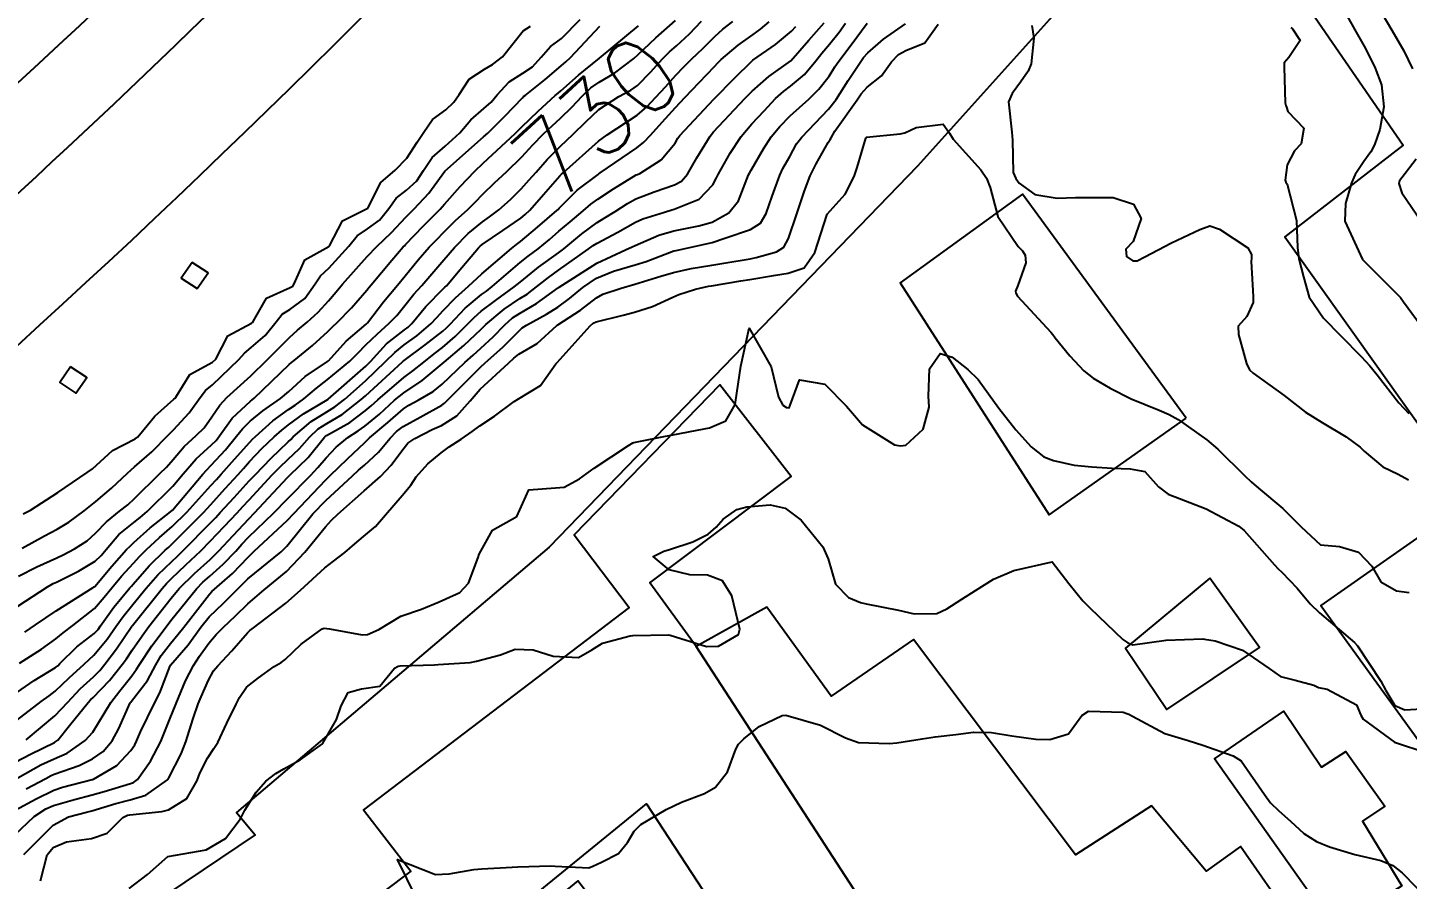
# Model space of a CAD drawing. Header units: metres. Extents: x 318500 to 325275, y 7408834 to 7428799.
# Drawn here: x 321341.3 to 321413.4, y 7415350.6 to 7415395.1 of the extents above; entities that cross this region are included whole.
import ezdxf
from ezdxf.enums import TextEntityAlignment as Align

# ---------------------------------------------------------------- set-up
doc = ezdxf.new("R2010")
doc.units = ezdxf.units.M
doc.header["$MEASUREMENT"] = 0
for name, color, linetype in [('Armário', 45, 'Continuous'), ('Cotas', 45, 'Continuous'), ('Curvas de Nivel 1m', 11, 'Continuous'), ('Curvas de Nivel 5m', 15, 'Continuous'), ('Divisas', 45, 'Continuous'), ('Edificações', 30, 'Continuous'), ('Linha Férrea', 20, 'Continuous'), ('Vias Primárias', 230, 'Continuous')]:
    doc.layers.add(name, color=color, linetype=linetype)
doc.styles.add('Style-STANDARD', font='STANDARD.shx')

msp = doc.modelspace()

# ---------------------------------------------------------------- linework, layer by layer
at = {"layer": 'Armário'}
for points in [[(321349.94, 7415382.795), (321349.37, 7415381.978), (321350.208, 7415381.434), (321350.778, 7415382.251)], [(321343.591, 7415377.343), (321343.021, 7415376.525), (321343.859, 7415375.981), (321344.429, 7415376.799)]]:
    msp.add_lwpolyline(points, close=True, dxfattribs=at)
at = {"layer": 'Curvas de Nivel 1m', "flags": 128}
for points, elevation in [([(321409.942, 7415396.295), (321410.689, 7415394.956), (321411.245, 7415393.971), (321411.762, 7415392.942), (321412.078, 7415392.076), (321412.215, 7415390.935), (321411.99, 7415389.74), (321411.721, 7415388.942), (321411.536, 7415388.583), (321411.167, 7415388.066), (321410.708, 7415387.403), (321410.516, 7415386.956), (321410.211, 7415385.882), (321410.161, 7415384.96), (321411.1, 7415382.95), (321413.071, 7415380.965), (321413.109, 7415380.919), (321413.232, 7415380.753), (321414.587, 7415378.897)], 736), ([(321340.68, 7415352.907), (321341.681, 7415353.865), (321342.291, 7415354.261), (321342.699, 7415354.433), (321343.792, 7415354.746), (321344.708, 7415354.988), (321345.348, 7415355.176), (321346.717, 7415355.581), (321346.877, 7415355.638), (321347.076, 7415355.795), (321347.769, 7415356.75), (321348.301, 7415357.777), (321348.761, 7415358.911), (321349.104, 7415359.765), (321349.597, 7415360.949), (321350.007, 7415361.752), (321350.323, 7415362.232), (321350.818, 7415362.909), (321351.195, 7415363.366), (321351.564, 7415363.733), (321352.211, 7415364.351), (321352.842, 7415364.964), (321353.696, 7415365.707), (321354.865, 7415366.668), (321355.828, 7415367.676), (321356.9, 7415368.988), (321357.221, 7415369.341), (321357.56, 7415369.653), (321358.922, 7415370.877), (321359.779, 7415371.627), (321360.343, 7415372.215), (321360.951, 7415373.034), (321361.207, 7415373.356), (321361.573, 7415373.604), (321362.489, 7415374.073), (321362.97, 7415374.29), (321363.773, 7415374.783), (321364.463, 7415375.568), (321364.996, 7415376.179), (321366.463, 7415377.538), (321366.745, 7415377.804), (321367.017, 7415378.008), (321367.971, 7415378.576), (321368.989, 7415379.511), (321369.017, 7415379.533), (321369.041, 7415379.545), (321370.232, 7415380.313), (321371.062, 7415380.956), (321371.395, 7415381.145), (321372.36, 7415381.461), (321373.072, 7415381.672), (321374.425, 7415382.088), (321375.083, 7415382.282), (321376.018, 7415382.484), (321377.089, 7415382.664), (321377.713, 7415382.768), (321379.094, 7415382.996), (321379.403, 7415383.06), (321380.467, 7415383.356), (321380.859, 7415383.596), (321381.107, 7415384.054), (321381.534, 7415385.344), (321381.934, 7415386.542), (321382.235, 7415387.334), (321382.541, 7415387.948), (321383.176, 7415389.064), (321383.272, 7415389.225), (321383.321, 7415389.318), (321383.525, 7415389.657), (321384.689, 7415391.298), (321384.895, 7415391.604), (321385.21, 7415391.95), (321385.958, 7415392.543), (321386.483, 7415393.277), (321386.839, 7415393.671), (321387.239, 7415393.865), (321388.221, 7415394.28), (321388.914, 7415395.245)], 738), ([(321340.695, 7415354.195), (321341.782, 7415354.785), (321342.711, 7415355.236), (321343.164, 7415355.393), (321344.72, 7415355.795), (321344.737, 7415355.803), (321344.79, 7415355.819), (321346.005, 7415356.533), (321346.743, 7415357.312), (321346.937, 7415357.608), (321347.039, 7415357.796), (321347.241, 7415358.279), (321347.974, 7415359.782), (321348.243, 7415360.314), (321348.799, 7415361.735), (321348.808, 7415361.762), (321349.739, 7415362.833), (321350.389, 7415363.747), (321350.836, 7415364.292), (321351.573, 7415365.002), (321352.288, 7415365.726), (321352.571, 7415366.006), (321352.858, 7415366.269), (321354.593, 7415367.694), (321354.884, 7415367.988), (321356.254, 7415369.67), (321356.917, 7415370.375), (321358.315, 7415371.649), (321358.633, 7415371.946), (321358.939, 7415372.212), (321359.681, 7415372.897), (321360.28, 7415373.62), (321360.613, 7415373.967), (321360.969, 7415374.225), (321361.857, 7415374.721), (321362.986, 7415375.353), (321363.126, 7415375.449), (321363.265, 7415375.586), (321365.008, 7415377.337), (321365.256, 7415377.556), (321366.182, 7415378.384), (321367.036, 7415379.253), (321367.183, 7415379.384), (321367.414, 7415379.526), (321368.461, 7415380.104), (321369.054, 7415380.472), (321369.653, 7415380.91), (321370.349, 7415381.491), (321371.075, 7415381.984), (321371.964, 7415382.352), (321373.082, 7415382.669), (321373.671, 7415382.857), (321375.1, 7415383.405), (321375.117, 7415383.412), (321375.222, 7415383.428), (321377.104, 7415383.847), (321377.78, 7415384.063), (321379.112, 7415384.526), (321379.635, 7415384.845), (321379.936, 7415385.362), (321380.238, 7415386.255), (321380.64, 7415387.355), (321380.806, 7415387.703), (321381.165, 7415388.343), (321381.526, 7415388.993), (321381.79, 7415389.341), (321383.195, 7415390.799), (321383.593, 7415391.314), (321384.217, 7415392.302), (321384.874, 7415393.295), (321385.023, 7415393.503), (321385.237, 7415393.748), (321386.062, 7415394.468), (321387.215, 7415395.27)], 737), ([(321340.733, 7415356.718), (321341.497, 7415357.11), (321342.748, 7415357.732), (321342.825, 7415357.772), (321342.922, 7415357.847), (321343.531, 7415358.612), (321344.514, 7415359.824), (321344.637, 7415359.957), (321344.774, 7415360.086), (321345.627, 7415360.972), (321346.289, 7415361.805), (321346.504, 7415362.103), (321346.811, 7415362.551), (321347.32, 7415363.295), (321347.685, 7415363.787), (321348.845, 7415365.272), (321349.266, 7415365.764), (321350.06, 7415366.554), (321350.873, 7415367.294), (321351.105, 7415367.509), (321351.329, 7415367.736), (321352.075, 7415368.545), (321352.905, 7415369.416), (321353.195, 7415369.716), (321354.929, 7415371.574), (321355.045, 7415371.689), (321356.003, 7415372.621), (321356.847, 7415373.671), (321356.905, 7415373.727), (321356.961, 7415373.762), (321358.176, 7415374.448), (321358.981, 7415375.043), (321359.302, 7415375.319), (321359.645, 7415375.63), (321361.002, 7415376.794), (321361.463, 7415377.148), (321362.045, 7415377.6), (321362.584, 7415378.027), (321363.022, 7415378.364), (321363.684, 7415378.927), (321364.324, 7415379.571), (321364.677, 7415379.934), (321365.05, 7415380.257), (321365.786, 7415380.822), (321366.766, 7415381.535), (321367.072, 7415381.772), (321368.042, 7415382.559), (321369.088, 7415383.307), (321369.359, 7415383.506), (321370.3, 7415384.294), (321371.111, 7415384.889), (321371.475, 7415385.114), (321372.048, 7415385.466), (321372.694, 7415385.889), (321373.13, 7415386.117), (321374.089, 7415386.488), (321375.141, 7415386.857), (321375.516, 7415387.053), (321375.827, 7415387.42), (321376.314, 7415388.262), (321377.008, 7415389.403), (321377.182, 7415389.619), (321378.837, 7415391.375), (321379.017, 7415391.558), (321379.206, 7415391.749), (321380.07, 7415392.509), (321381.23, 7415393.335), (321382.163, 7415394.42), (321382.958, 7415395.325)], 734), ([(321340.76, 7415358.88), (321342.056, 7415359.861), (321342.469, 7415360.16), (321342.778, 7415360.41), (321343.516, 7415361.112), (321344.293, 7415361.828), (321344.564, 7415362.063), (321344.807, 7415362.296), (321345.505, 7415363.128), (321345.978, 7415363.809), (321346.334, 7415364.306), (321346.841, 7415364.933), (321347.539, 7415365.79), (321348.15, 7415366.491), (321348.871, 7415367.19), (321349.173, 7415367.468), (321349.476, 7415367.761), (321350.902, 7415369.194), (321351.169, 7415369.475), (321351.412, 7415369.735), (321352.128, 7415370.517), (321352.927, 7415371.388), (321353.23, 7415371.716), (321354.06, 7415372.587), (321354.956, 7415373.424), (321355.091, 7415373.555), (321355.217, 7415373.687), (321356.154, 7415374.497), (321356.98, 7415375.001), (321357.395, 7415375.252), (321357.912, 7415375.656), (321359, 7415376.62), (321360.051, 7415377.624), (321360.533, 7415378.101), (321361.023, 7415378.491), (321361.672, 7415378.962), (321362.41, 7415379.596), (321362.72, 7415379.918), (321363.051, 7415380.292), (321363.695, 7415380.946), (321364.38, 7415381.57), (321365.076, 7415382.204), (321366.622, 7415383.537), (321366.892, 7415383.734), (321367.095, 7415383.89), (321367.982, 7415384.646), (321368.999, 7415385.511), (321369.06, 7415385.571), (321369.122, 7415385.643), (321370.056, 7415386.576), (321371.149, 7415387.403), (321371.196, 7415387.433), (321371.264, 7415387.478), (321373.17, 7415388.791), (321373.545, 7415389.076), (321373.885, 7415389.443), (321374.492, 7415390.132), (321375.195, 7415390.889), (321375.69, 7415391.423), (321376.428, 7415392.195), (321377.225, 7415393.041), (321377.402, 7415393.223), (321377.578, 7415393.395), (321378.472, 7415394.151), (321379.25, 7415394.702), (321379.643, 7415394.978), (321380.085, 7415395.362)], 732), ([(321340.777, 7415360.344), (321341.684, 7415360.969), (321342.797, 7415361.642), (321342.914, 7415361.733), (321343.025, 7415361.847), (321343.923, 7415362.724), (321344.824, 7415363.421), (321345.022, 7415363.623), (321345.158, 7415363.817), (321345.854, 7415364.796), (321346.686, 7415365.802), (321346.763, 7415365.889), (321346.853, 7415365.994), (321347.695, 7415366.96), (321348.535, 7415367.775), (321348.716, 7415367.939), (321348.885, 7415368.091), (321350.527, 7415369.746), (321350.914, 7415370.158), (321351.668, 7415370.988), (321352.341, 7415371.726), (321352.619, 7415372.04), (321352.94, 7415372.397), (321353.585, 7415373.076), (321354.233, 7415373.701), (321354.624, 7415374.036), (321354.969, 7415374.316), (321355.759, 7415374.902), (321356.989, 7415375.625), (321357.016, 7415375.643), (321357.052, 7415375.669), (321359.007, 7415377.385), (321359.254, 7415377.636), (321360.096, 7415378.552), (321361.035, 7415379.28), (321361.225, 7415379.42), (321361.422, 7415379.606), (321362.151, 7415380.501), (321363.068, 7415381.439), (321363.146, 7415381.512), (321363.222, 7415381.588), (321364.035, 7415382.531), (321364.904, 7415383.563), (321364.995, 7415383.658), (321365.093, 7415383.735), (321366.181, 7415384.466), (321367.114, 7415385.118), (321367.342, 7415385.302), (321367.58, 7415385.525), (321368.307, 7415386.343), (321369.147, 7415387.324), (321369.239, 7415387.418), (321369.343, 7415387.507), (321371.167, 7415389.14), (321371.623, 7415389.473), (321373.19, 7415390.486), (321373.702, 7415390.938), (321374.172, 7415391.44), (321374.666, 7415391.978), (321375.217, 7415392.579), (321375.629, 7415393.018), (321376.031, 7415393.418), (321376.645, 7415394.002), (321377.248, 7415394.61), (321377.667, 7415394.981), (321378.191, 7415395.386)], 731), ([(321340.84, 7415364.844), (321342.376, 7415365.857), (321342.68, 7415366.025), (321342.854, 7415366.109), (321344.01, 7415366.685), (321344.871, 7415367.203), (321345.191, 7415367.501), (321345.441, 7415367.814), (321346.112, 7415368.588), (321346.901, 7415369.224), (321347.228, 7415369.472), (321347.586, 7415369.79), (321348.923, 7415371.109), (321349.473, 7415371.762), (321350.146, 7415372.548), (321350.953, 7415373.268), (321351.198, 7415373.504), (321351.374, 7415373.744), (321352.034, 7415374.674), (321352.988, 7415375.563), (321353.079, 7415375.629), (321353.186, 7415375.717), (321355.008, 7415377.475), (321355.125, 7415377.573), (321355.269, 7415377.687), (321356.237, 7415378.463), (321357.033, 7415379.2), (321357.27, 7415379.433), (321357.51, 7415379.663), (321358.268, 7415380.435), (321359.066, 7415381.349), (321359.196, 7415381.51), (321359.3, 7415381.637), (321360.376, 7415382.913), (321360.97, 7415383.612), (321361.029, 7415383.673), (321361.092, 7415383.737), (321362.015, 7415384.692), (321362.906, 7415385.592), (321363.008, 7415385.705), (321363.124, 7415385.841), (321363.948, 7415386.767), (321364.719, 7415387.566), (321365.154, 7415387.987), (321366.819, 7415389.535), (321366.997, 7415389.708), (321367.175, 7415389.889), (321368.012, 7415390.697), (321368.912, 7415391.513), (321369.069, 7415391.644), (321369.204, 7415391.762), (321370.129, 7415392.584), (321371.23, 7415393.465), (321373.256, 7415395.159)], 728), ([(321340.858, 7415366.419), (321341.827, 7415366.904), (321342.873, 7415367.369), (321343.197, 7415367.524), (321343.795, 7415367.836), (321344.458, 7415368.255), (321344.893, 7415368.66), (321345.457, 7415369.26), (321346.145, 7415369.808), (321346.578, 7415370.139), (321346.917, 7415370.459), (321348.255, 7415371.78), (321348.598, 7415372.112), (321348.941, 7415372.505), (321349.528, 7415373.185), (321350.156, 7415373.758), (321350.564, 7415374.156), (321350.975, 7415374.745), (321351.387, 7415375.34), (321351.756, 7415375.739), (321353.002, 7415376.887), (321353.854, 7415377.707), (321354.431, 7415378.286), (321355.028, 7415378.885), (321355.447, 7415379.272), (321355.943, 7415379.681), (321356.525, 7415380.198), (321357.057, 7415380.802), (321357.457, 7415381.271), (321357.804, 7415381.659), (321359.085, 7415383.11), (321359.592, 7415383.632), (321360.357, 7415384.365), (321361.113, 7415385.164), (321361.325, 7415385.399), (321361.542, 7415385.606), (321362.308, 7415386.422), (321363.15, 7415387.568), (321365.168, 7415389.358), (321365.383, 7415389.557), (321366.277, 7415390.45), (321367.198, 7415391.407), (321367.26, 7415391.468), (321367.332, 7415391.529), (321368.382, 7415392.349), (321369.223, 7415393.07), (321369.457, 7415393.276), (321369.701, 7415393.503), (321371.247, 7415395.141)], 727), ([(321341.064, 7415367.877), (321342.232, 7415368.518), (321342.895, 7415368.869), (321343.499, 7415369.243), (321344.302, 7415369.829), (321344.915, 7415370.314), (321345.724, 7415371.01), (321346.564, 7415371.804), (321346.757, 7415371.977), (321346.935, 7415372.121), (321347.828, 7415372.905), (321348.685, 7415373.774), (321348.819, 7415373.916), (321348.964, 7415374.063), (321349.787, 7415374.953), (321350.357, 7415375.756), (321350.635, 7415376.113), (321350.997, 7415376.413), (321352.374, 7415377.73), (321352.672, 7415378.068), (321353.019, 7415378.353), (321353.755, 7415378.983), (321354.329, 7415379.701), (321354.648, 7415380.094), (321355.05, 7415380.352), (321355.828, 7415380.912), (321356.376, 7415381.677), (321356.646, 7415382.102), (321357.078, 7415382.495), (321358.135, 7415383.654), (321358.559, 7415384.187), (321359.104, 7415384.556), (321359.729, 7415385.012), (321360.21, 7415385.624), (321360.592, 7415386.154), (321361.135, 7415386.584), (321361.683, 7415387.063), (321362.036, 7415387.601), (321362.474, 7415388.279), (321363.163, 7415388.877), (321363.925, 7415389.579), (321364.505, 7415390.245), (321365.189, 7415390.85), (321365.568, 7415391.181), (321365.879, 7415391.55), (321366.512, 7415392.239), (321367.217, 7415392.693), (321367.721, 7415393.026), (321368.174, 7415393.521), (321368.665, 7415394.087), (321369.24, 7415394.496), (321370.215, 7415395.496)], 726), ([(321341.201, 7415363.498), (321341.754, 7415363.866), (321342.837, 7415364.598), (321344.764, 7415365.821), (321344.817, 7415365.854), (321344.851, 7415365.879), (321345.735, 7415366.943), (321346.511, 7415367.804), (321346.694, 7415367.991), (321346.886, 7415368.171), (321347.751, 7415368.933), (321348.809, 7415369.772), (321348.911, 7415369.86), (321350.505, 7415371.746), (321350.706, 7415371.971), (321350.937, 7415372.207), (321351.677, 7415373.012), (321352.262, 7415373.73), (321352.575, 7415374.116), (321352.972, 7415374.52), (321353.634, 7415375.056), (321354.564, 7415375.696), (321354.994, 7415376.059), (321355.837, 7415376.847), (321357.01, 7415377.628), (321357.059, 7415377.669), (321357.985, 7415378.696), (321359.039, 7415379.579), (321359.071, 7415379.608), (321359.102, 7415379.639), (321359.935, 7415380.749), (321360.662, 7415381.616), (321361.075, 7415382.108), (321361.751, 7415382.936), (321362.329, 7415383.598), (321362.699, 7415383.991), (321363.102, 7415384.408), (321363.698, 7415384.994), (321364.338, 7415385.572), (321364.735, 7415385.956), (321365.132, 7415386.371), (321365.738, 7415386.955), (321366.361, 7415387.542), (321367.158, 7415388.32), (321367.748, 7415388.94), (321368.306, 7415389.519), (321368.746, 7415389.945), (321369.183, 7415390.343), (321369.779, 7415390.913), (321370.325, 7415391.493), (321370.771, 7415391.922), (321371.211, 7415392.221), (321372.004, 7415392.683), (321373.023, 7415393.453), (321373.233, 7415393.646), (321374.16, 7415394.527), (321375.195, 7415395.431)], 729), ([(321341.268, 7415357.872), (321342.763, 7415359.119), (321343.441, 7415359.84), (321344.085, 7415360.526), (321344.79, 7415361.163), (321345.12, 7415361.492), (321345.386, 7415361.814), (321345.995, 7415362.625), (321346.797, 7415363.8), (321346.812, 7415363.819), (321346.83, 7415363.844), (321348.366, 7415365.777), (321348.593, 7415366.035), (321348.858, 7415366.299), (321349.617, 7415367.011), (321350.397, 7415367.747), (321350.887, 7415368.239), (321351.621, 7415369.011), (321352.291, 7415369.726), (321352.587, 7415370.049), (321352.917, 7415370.403), (321354.12, 7415371.702), (321354.519, 7415372.114), (321354.942, 7415372.507), (321355.545, 7415373.09), (321356.064, 7415373.679), (321356.53, 7415374.111), (321356.971, 7415374.381), (321357.777, 7415374.859), (321358.768, 7415375.643), (321358.992, 7415375.841), (321360.932, 7415377.611), (321360.971, 7415377.65), (321361.011, 7415377.68), (321362.123, 7415378.5), (321363.034, 7415379.214), (321363.237, 7415379.387), (321363.424, 7415379.584), (321364.206, 7415380.419), (321365.063, 7415381.124), (321365.314, 7415381.309), (321365.624, 7415381.552), (321367.083, 7415382.794), (321367.489, 7415383.123), (321368.014, 7415383.521), (321368.609, 7415384.004), (321369.104, 7415384.433), (321369.69, 7415384.922), (321370.373, 7415385.491), (321370.771, 7415385.839), (321371.13, 7415386.114), (321371.955, 7415386.651), (321373.149, 7415387.369), (321373.202, 7415387.397), (321373.333, 7415387.448), (321374.444, 7415388.154), (321375.174, 7415389.04), (321375.318, 7415389.288), (321375.423, 7415389.426), (321377.199, 7415391.334), (321377.264, 7415391.399), (321378.218, 7415392.382), (321379.23, 7415393.37), (321380.414, 7415394.186), (321381.253, 7415394.888), (321381.479, 7415395.125)], 733), ([(321341.272, 7415355.311), (321342.287, 7415355.856), (321342.566, 7415356.009), (321342.723, 7415356.074), (321344.033, 7415356.528), (321344.736, 7415356.875), (321345.29, 7415357.266), (321345.762, 7415357.81), (321346.112, 7415358.451), (321346.704, 7415359.801), (321346.73, 7415359.841), (321346.771, 7415359.889), (321347.603, 7415360.972), (321348.034, 7415361.781), (321348.317, 7415362.268), (321348.817, 7415362.898), (321349.21, 7415363.379), (321349.501, 7415363.76), (321350.847, 7415365.48), (321350.971, 7415365.617), (321351.111, 7415365.737), (321352.043, 7415366.547), (321352.875, 7415367.407), (321353.184, 7415367.715), (321354.905, 7415369.33), (321355.246, 7415369.685), (321356.928, 7415371.447), (321357.152, 7415371.667), (321358.051, 7415372.545), (321358.956, 7415373.392), (321359.079, 7415373.517), (321359.21, 7415373.636), (321360.157, 7415374.438), (321360.983, 7415375.149), (321361.254, 7415375.34), (321361.741, 7415375.602), (321362.528, 7415376.061), (321362.998, 7415376.438), (321364.189, 7415377.572), (321364.62, 7415377.962), (321365.021, 7415378.325), (321365.664, 7415378.917), (321366.278, 7415379.541), (321366.679, 7415379.902), (321367.049, 7415380.136), (321367.929, 7415380.65), (321369.07, 7415381.477), (321369.088, 7415381.492), (321369.111, 7415381.509), (321371.083, 7415382.759), (321372.575, 7415383.458), (321372.93, 7415383.615), (321373.094, 7415383.695), (321374.32, 7415384.225), (321375.11, 7415384.459), (321376.413, 7415384.71), (321377.115, 7415384.904), (321377.983, 7415385.387), (321378.493, 7415386.016), (321379.017, 7415387.372), (321379.06, 7415387.463), (321379.154, 7415387.625), (321379.792, 7415388.742), (321380.195, 7415389.36), (321380.643, 7415389.898), (321381.191, 7415390.459), (321382.156, 7415391.336), (321382.691, 7415391.844), (321383.218, 7415392.524), (321383.524, 7415393.017), (321383.728, 7415393.313), (321384.379, 7415394.167), (321385.209, 7415395.291)], 736), ([(321393.814, 7415395.182), (321393.918, 7415394.512), (321393.788, 7415393.182), (321393.618, 7415392.79), (321393.215, 7415392.216), (321392.78, 7415391.621), (321392.599, 7415391.196), (321392.764, 7415389.614), (321392.812, 7415389.194), (321392.844, 7415387.503), (321392.974, 7415387.192), (321393.146, 7415386.95), (321393.966, 7415386.349), (321395.135, 7415386.152), (321396.093, 7415386.188), (321397.136, 7415386.201), (321398.067, 7415386.19), (321399.131, 7415385.84), (321399.524, 7415385.104), (321399.108, 7415383.898), (321398.729, 7415383.489), (321398.761, 7415383.113), (321399.097, 7415382.887), (321399.311, 7415382.892), (321399.723, 7415383.101), (321401.107, 7415383.822), (321402.586, 7415384.53), (321403.117, 7415384.708), (321403.612, 7415384.548), (321405.105, 7415383.571), (321405.29, 7415383.215), (321405.285, 7415383.027), (321405.271, 7415382.854), (321405.383, 7415381.025), (321405.386, 7415380.704), (321405.054, 7415379.972), (321404.603, 7415379.478), (321404.621, 7415379.034), (321405.025, 7415377.518), (321405.188, 7415377.194), (321405.373, 7415377.025), (321407.003, 7415375.853), (321408.115, 7415374.983), (321408.982, 7415374.439), (321410.242, 7415373.686), (321410.963, 7415373.155), (321411.182, 7415372.947), (321412.15, 7415372.13), (321412.948, 7415371.74), (321413.488, 7415371.455)], 738), ([(321407.339, 7415395.077), (321407.429, 7415394.997), (321407.843, 7415394.399), (321407.238, 7415393.501), (321407.004, 7415393.233), (321406.992, 7415393.004), (321407.057, 7415391.147), (321407.093, 7415391.002), (321407.118, 7415390.92), (321407.197, 7415390.685), (321408.022, 7415389.821), (321407.895, 7415388.989), (321407.538, 7415388.631), (321407.164, 7415387.9), (321407.059, 7415387.094), (321407.094, 7415387.001), (321407.148, 7415386.884), (321407.638, 7415384.992), (321407.695, 7415383.58), (321407.763, 7415382.99), (321408.017, 7415382.055), (321408.3, 7415380.982), (321409.054, 7415379.889), (321409.963, 7415378.961), (321411.029, 7415377.888), (321411.48, 7415377.398), (321411.862, 7415376.937), (321412.998, 7415375.463), (321413.505, 7415374.912)], 737), ([(321341.147, 7415351.873), (321342.686, 7415353.417), (321343.472, 7415353.838), (321344.425, 7415354.093), (321344.695, 7415354.166), (321345.958, 7415354.55), (321346.704, 7415354.725), (321347.524, 7415354.971), (321348.654, 7415355.771), (321348.683, 7415355.808), (321348.722, 7415355.876), (321349.368, 7415357.133), (321349.618, 7415357.757), (321349.99, 7415358.979), (321350.257, 7415359.748), (321350.404, 7415360.117), (321350.789, 7415360.978), (321351.064, 7415361.469), (321351.284, 7415361.735), (321352.02, 7415362.52), (321352.826, 7415363.453), (321352.96, 7415363.586), (321353.142, 7415363.715), (321354.843, 7415365.001), (321355.6, 7415365.679), (321356.868, 7415366.858), (321357.322, 7415367.207), (321357.916, 7415367.65), (321358.434, 7415368.097), (321358.893, 7415368.482), (321359.528, 7415369.003), (321360.049, 7415369.623), (321360.92, 7415370.635), (321361.358, 7415371.173), (321361.651, 7415371.603), (321362.26, 7415372.277), (321362.949, 7415372.862), (321363.368, 7415373.17), (321363.996, 7415373.574), (321364.563, 7415373.969), (321364.971, 7415374.272), (321365.746, 7415374.781), (321366.765, 7415375.533), (321366.991, 7415375.679), (321368.139, 7415376.378), (321368.935, 7415377.511), (321368.978, 7415377.543), (321369.011, 7415377.573), (321370.737, 7415379.485), (321370.899, 7415379.625), (321371.043, 7415379.7), (321372.453, 7415380.055), (321373.051, 7415380.201), (321373.995, 7415380.502), (321375.063, 7415380.994), (321375.362, 7415381.13), (321376.245, 7415381.412), (321376.918, 7415381.557), (321377.073, 7415381.585), (321378.612, 7415381.842), (321379.078, 7415381.914), (321380.323, 7415382.116), (321381.083, 7415382.234), (321381.911, 7415382.514), (321382.473, 7415383.329), (321383.12, 7415385.32), (321384.069, 7415386.373), (321384.525, 7415387.299), (321384.696, 7415387.758), (321385.141, 7415389.291), (321385.181, 7415389.343), (321386.94, 7415389.514), (321387.183, 7415389.576), (321387.77, 7415389.846), (321389.188, 7415390.022), (321389.506, 7415389.558), (321389.711, 7415389.232), (321391.156, 7415387.632), (321391.453, 7415387.207), (321391.629, 7415386.719), (321392.036, 7415385.201), (321393.105, 7415383.641), (321393.326, 7415383.411), (321393.471, 7415383.184), (321393.494, 7415382.784), (321393.076, 7415381.597), (321392.963, 7415381.3), (321392.97, 7415381.191), (321393.068, 7415381.034), (321394.8, 7415379.164), (321394.909, 7415379.033), (321395.037, 7415378.869), (321395.801, 7415377.922), (321396.533, 7415377.137), (321397.014, 7415376.751), (321397.9, 7415376.228), (321398.998, 7415375.674), (321400.473, 7415375.088), (321400.987, 7415374.865), (321401.454, 7415374.602), (321402.967, 7415373.53), (321403.536, 7415373.044), (321404.946, 7415371.65), (321405.27, 7415371.351), (321405.651, 7415371.019), (321406.924, 7415369.948), (321407.891, 7415368.985), (321408.896, 7415368.053), (321409.898, 7415367.957), (321410.891, 7415367.677), (321411.584, 7415366.939), (321412.058, 7415366.119), (321412.867, 7415365.656), (321413.524, 7415365.568)], 739), ([(321346.644, 7415350.096), (321347.612, 7415350.829), (321348.67, 7415351.77), (321350.674, 7415352.125), (321351.688, 7415352.722), (321352.444, 7415353.722), (321352.533, 7415353.881), (321352.697, 7415354.196), (321353.283, 7415355.14), (321353.795, 7415355.704), (321354.315, 7415356.107), (321354.73, 7415356.344), (321355.59, 7415356.824), (321356.75, 7415357.66), (321357.485, 7415358.931), (321357.723, 7415359.65), (321358.092, 7415360.336), (321358.783, 7415360.526), (321359.749, 7415360.662), (321360.506, 7415361.614), (321360.702, 7415361.711), (321360.802, 7415361.725), (321362.599, 7415361.787), (321362.803, 7415361.794), (321364.467, 7415361.902), (321364.806, 7415361.969), (321366.049, 7415362.304), (321366.816, 7415362.602), (321367.759, 7415362.572), (321368.811, 7415362.233), (321370.128, 7415362.169), (321370.816, 7415362.563), (321371.382, 7415362.911), (321372.828, 7415363.297), (321372.962, 7415363.314), (321374.829, 7415363.347), (321374.925, 7415363.332), (321376.82, 7415362.736), (321377.45, 7415362.761), (321378.49, 7415363.375), (321378.564, 7415363.644), (321378.141, 7415365.381), (321377.649, 7415366.17), (321376.871, 7415366.468), (321375.949, 7415366.492), (321374.873, 7415366.74), (321374.034, 7415367.438), (321374.59, 7415367.727), (321374.886, 7415367.809), (321376.093, 7415368.211), (321376.898, 7415368.602), (321377.328, 7415368.969), (321377.685, 7415369.388), (321378.404, 7415369.891), (321378.92, 7415370.04), (321380.141, 7415370.138), (321380.919, 7415369.973), (321381.77, 7415369.337), (321382.889, 7415367.94), (321383.165, 7415367.316), (321383.555, 7415365.998), (321384.237, 7415365.299), (321384.856, 7415365.045), (321385.166, 7415364.977), (321386.85, 7415364.635), (321387.661, 7415364.444), (321388.848, 7415364.466), (321389.368, 7415364.717), (321390.159, 7415365.221), (321390.865, 7415365.669), (321391.809, 7415366.262), (321392.875, 7415366.706), (321394.88, 7415367.16), (321395.75, 7415366.028), (321396.472, 7415365.136), (321396.854, 7415364.746), (321398.567, 7415363.113), (321398.827, 7415362.925), (321399.097, 7415362.835), (321400.83, 7415363.08), (321402.743, 7415363.14), (321402.831, 7415363.13), (321403.39, 7415363.044), (321404.823, 7415362.549), (321406.224, 7415361.593), (321406.803, 7415361.175), (321407.58, 7415360.988), (321408.543, 7415360.72), (321408.796, 7415360.609), (321409.245, 7415360.516), (321410.787, 7415359.698), (321410.997, 7415359.162), (321411.129, 7415358.945), (321412.762, 7415357.749), (321414.453, 7415357.196)], 741), ([(321361.654, 7415349.595), (321360.67, 7415351.61), (321362.659, 7415350.84), (321363.371, 7415350.862), (321364.663, 7415351.096), (321365.082, 7415351.135), (321366.665, 7415351.225), (321366.952, 7415351.239), (321368.667, 7415351.28), (321368.9, 7415351.264), (321370.666, 7415351.189), (321370.879, 7415351.265), (321371.336, 7415351.47), (321372.212, 7415351.922), (321372.686, 7415352.499), (321373.04, 7415353.1), (321373.39, 7415353.44), (321374.708, 7415354.223), (321375.509, 7415354.615), (321376.717, 7415355.057), (321377.294, 7415355.391), (321377.911, 7415356.203), (321378.349, 7415357.376), (321378.488, 7415357.64), (321378.758, 7415357.926), (321379.566, 7415358.56), (321380.777, 7415359.135), (321380.968, 7415359.156), (321382.77, 7415358.625), (321384.08, 7415357.98), (321384.756, 7415357.721), (321386.362, 7415357.668), (321386.757, 7415357.706), (321388.084, 7415357.926), (321388.762, 7415358.021), (321389.838, 7415358.149), (321390.766, 7415358.266), (321391.709, 7415358.257), (321392.763, 7415358.083), (321394.024, 7415357.908), (321394.761, 7415357.893), (321395.728, 7415358.184), (321396.428, 7415359.135), (321396.782, 7415359.357), (321398.58, 7415359.314), (321398.781, 7415359.247), (321398.879, 7415359.207), (321399.083, 7415359.105), (321400.767, 7415358.202), (321401.983, 7415357.84), (321402.758, 7415357.591), (321404.33, 7415357.034), (321404.746, 7415356.764), (321405.978, 7415355.011), (321406.28, 7415354.571), (321406.712, 7415354.158), (321407.338, 7415353.622), (321408.031, 7415352.98), (321408.694, 7415352.55), (321409.371, 7415352.282), (321410.684, 7415351.884), (321412.048, 7415351.561), (321412.676, 7415351.302), (321413.166, 7415350.913), (321414.648, 7415349.398)], 742)]:
    msp.add_lwpolyline(points, dxfattribs=dict(at, elevation=elevation))
at = {"layer": 'Curvas de Nivel 5m', "flags": 128}
for points, elevation in [([(321412.125, 7415395.794), (321412.617, 7415394.93), (321413.244, 7415393.86), (321413.702, 7415392.913)], 735), ([(321340.832, 7415355.878), (321342.036, 7415356.555), (321342.735, 7415356.876), (321343.405, 7415357.175), (321344.356, 7415357.826), (321344.755, 7415358.274), (321345.336, 7415359.243), (321345.696, 7415359.811), (321346.167, 7415360.418), (321346.791, 7415361.203), (321347.038, 7415361.555), (321347.183, 7415361.794), (321347.827, 7415362.773), (321348.578, 7415363.774), (321348.833, 7415364.096), (321350.168, 7415365.75), (321350.499, 7415366.102), (321350.86, 7415366.414), (321351.567, 7415367.035), (321352.215, 7415367.727), (321352.53, 7415368.079), (321352.891, 7415368.445), (321354.183, 7415369.701), (321354.918, 7415370.45), (321356.117, 7415371.678), (321356.515, 7415372.096), (321356.944, 7415372.594), (321357.463, 7415373.152), (321358.083, 7415373.653), (321358.611, 7415374), (321358.969, 7415374.252), (321359.724, 7415374.883), (321360.518, 7415375.617), (321360.994, 7415375.995), (321361.964, 7415376.637), (321363.009, 7415377.508), (321363.108, 7415377.589), (321364.137, 7415378.459), (321365.036, 7415379.319), (321365.157, 7415379.44), (321365.282, 7415379.556), (321366.239, 7415380.355), (321367.061, 7415380.916), (321367.441, 7415381.15), (321367.939, 7415381.521), (321368.566, 7415382.024), (321369.079, 7415382.397), (321370.637, 7415383.487), (321370.895, 7415383.681), (321371.095, 7415383.816), (321372.185, 7415384.383), (321373.112, 7415384.911), (321373.485, 7415385.077), (321374.628, 7415385.435), (321375, 7415385.553), (321375.122, 7415385.587), (321376.433, 7415386.108), (321377.142, 7415386.864), (321377.33, 7415387.215), (321377.426, 7415387.396), (321378.053, 7415388.501), (321378.63, 7415389.378), (321379.187, 7415390.044), (321379.829, 7415390.728), (321380.428, 7415391.358), (321380.831, 7415391.728), (321381.21, 7415392.016), (321381.932, 7415392.626), (321382.524, 7415393.331), (321382.838, 7415393.724), (321383.243, 7415394.194), (321383.745, 7415394.821), (321384.077, 7415395.308)], 735), ([(321340.911, 7415361.878), (321342.076, 7415362.596), (321342.819, 7415363.144), (321343.205, 7415363.463), (321343.713, 7415363.837), (321344.839, 7415364.734), (321345.345, 7415365.315), (321345.735, 7415365.811), (321346.253, 7415366.412), (321346.869, 7415367.097), (321347.211, 7415367.459), (321347.533, 7415367.79), (321348.238, 7415368.431), (321348.899, 7415369.006), (321349.67, 7415369.759), (321350.924, 7415371.143), (321351.206, 7415371.458), (321351.455, 7415371.735), (321352.151, 7415372.523), (321352.956, 7415373.422), (321353.101, 7415373.575), (321353.242, 7415373.716), (321354.148, 7415374.527), (321354.982, 7415375.126), (321355.323, 7415375.348), (321355.775, 7415375.682), (321356.441, 7415376.23), (321357, 7415376.671), (321358.173, 7415377.653), (321358.602, 7415378.06), (321359.023, 7415378.49), (321359.602, 7415379.061), (321360.232, 7415379.622), (321360.636, 7415380.026), (321361.054, 7415380.554), (321361.527, 7415381.141), (321361.935, 7415381.601), (321362.464, 7415382.208), (321363.083, 7415382.934), (321363.648, 7415383.582), (321364.361, 7415384.312), (321365.111, 7415384.931), (321365.477, 7415385.192), (321365.958, 7415385.547), (321366.576, 7415386.091), (321367.137, 7415386.646), (321367.558, 7415387.112), (321367.91, 7415387.522), (321368.496, 7415388.177), (321369.163, 7415388.856), (321369.848, 7415389.5), (321370.517, 7415390.153), (321371.19, 7415390.785), (321372.227, 7415391.465), (321372.867, 7415391.794), (321373.209, 7415392.05), (321373.899, 7415392.764), (321374.518, 7415393.437), (321374.875, 7415393.794), (321375.24, 7415394.115), (321375.928, 7415394.742), (321376.558, 7415395.411)], 730), ([(321341.115, 7415369.669), (321341.486, 7415369.871), (321342.919, 7415370.794), (321344.457, 7415371.827), (321344.736, 7415372.02), (321344.936, 7415372.214), (321345.78, 7415372.979), (321346.957, 7415373.594), (321347.08, 7415373.676), (321347.185, 7415373.797), (321347.989, 7415374.77), (321348.988, 7415375.653), (321349.05, 7415375.708), (321349.082, 7415375.769), (321349.811, 7415376.953), (321351.008, 7415377.59), (321351.17, 7415377.748), (321351.806, 7415378.961), (321353.039, 7415379.629), (321353.093, 7415379.666), (321353.124, 7415379.719), (321353.831, 7415380.936), (321355.067, 7415381.488), (321355.196, 7415381.56), (321355.268, 7415381.688), (321355.831, 7415382.934), (321357.09, 7415383.638), (321357.119, 7415383.67), (321357.792, 7415384.978), (321359.12, 7415385.64), (321359.796, 7415386.974), (321360.542, 7415387.619), (321361.156, 7415388.251), (321361.694, 7415389.076), (321362.054, 7415389.601), (321362.507, 7415390.27), (321363.188, 7415390.78), (321363.611, 7415391.166), (321363.896, 7415391.58), (321364.41, 7415392.374), (321365.22, 7415392.9), (321365.631, 7415393.147), (321366.15, 7415393.546), (321367.244, 7415394.893), (321367.625, 7415395.147)], 725), ([(321413.89, 7415388.188), (321413.154, 7415387.219), (321413.018, 7415387.056), (321412.982, 7415386.923), (321413.143, 7415386.434), (321414.188, 7415384.904)], 735), ([(321342.014, 7415350.495), (321342.358, 7415351.855), (321342.674, 7415352.239), (321343.383, 7415352.546), (321344.679, 7415352.721), (321345.502, 7415352.992), (321346.324, 7415353.804), (321346.568, 7415353.925), (321346.692, 7415353.95), (321348.35, 7415354.121), (321348.697, 7415354.203), (321349.663, 7415354.798), (321350.196, 7415355.748), (321350.34, 7415356.132), (321350.738, 7415356.913), (321351.075, 7415357.407), (321351.279, 7415357.735), (321351.753, 7415358.738), (321352.238, 7415359.725), (321352.419, 7415360.08), (321352.783, 7415360.611), (321353.401, 7415361.101), (321354.227, 7415361.699), (321354.595, 7415361.901), (321354.806, 7415362.061), (321355.631, 7415362.864), (321356.725, 7415363.662), (321356.83, 7415363.701), (321357.12, 7415363.657), (321358.826, 7415363.343), (321359.097, 7415363.365), (321359.702, 7415363.627), (321360.837, 7415364.324), (321361.932, 7415364.685), (321362.845, 7415365.081), (321363.191, 7415365.232), (321363.934, 7415365.569), (321364.382, 7415366.043), (321364.878, 7415367.397), (321364.929, 7415367.559), (321365.63, 7415368.818), (321366.91, 7415369.53), (321367.526, 7415370.921), (321368.933, 7415371.036), (321369.374, 7415371.063), (321370.171, 7415371.492), (321370.946, 7415372.05), (321372.747, 7415373.243), (321372.959, 7415373.381), (321373.01, 7415373.399), (321373.278, 7415373.447), (321374.673, 7415373.725), (321374.965, 7415373.782), (321376.336, 7415374.043), (321376.971, 7415374.157), (321377.828, 7415374.537), (321378.311, 7415375.38), (321378.403, 7415375.975), (321378.617, 7415377.376), (321379.04, 7415379.37), (321380.198, 7415377.358), (321380.584, 7415375.766), (321380.803, 7415375.352), (321380.988, 7415375.229), (321381.133, 7415375.203), (321381.19, 7415375.347), (321381.683, 7415376.667), (321383.007, 7415376.447), (321384.125, 7415375.303), (321384.975, 7415374.315), (321386.63, 7415373.273), (321386.959, 7415373.217), (321387.238, 7415373.266), (321388.136, 7415374.089), (321388.451, 7415375.248), (321388.422, 7415375.825), (321388.463, 7415377.248), (321389.028, 7415378.049), (321389.653, 7415377.857), (321390.469, 7415377.218), (321391.012, 7415376.696), (321392.094, 7415375.199), (321392.973, 7415374.053), (321393.784, 7415373.178), (321394.437, 7415372.65), (321394.953, 7415372.455), (321396.026, 7415372.219), (321396.95, 7415372.121), (321398.013, 7415372.056), (321398.949, 7415372.02), (321399.727, 7415371.878), (321400.436, 7415371.088), (321400.934, 7415370.707), (321401.523, 7415370.479), (321402.923, 7415369.926), (321404.627, 7415369.033), (321404.907, 7415368.807), (321406.488, 7415367.006), (321406.677, 7415366.802), (321406.876, 7415366.628), (321407.672, 7415365.792), (321408.354, 7415364.978), (321408.853, 7415364.496), (321410.667, 7415362.952), (321410.827, 7415362.777), (321412.048, 7415360.931), (321412.306, 7415360.438), (321412.787, 7415359.653), (321413.298, 7415359.426), (321414.786, 7415359.524)], 740)]:
    msp.add_lwpolyline(points, dxfattribs=dict(at, elevation=elevation))
at = {"layer": 'Divisas'}
msp.add_lwpolyline([(321450.898, 7415494.308), (321444.644, 7415475.638), (321438.778, 7415464.855), (321433.567, 7415457.172), (321435.757, 7415455.686), (321421.643, 7415432.034), (321409.707, 7415414.65), (321409.515, 7415413.531), (321403.832, 7415405.604), (321387.836, 7415387.827), (321368.589, 7415367.934), (321352.251, 7415354.067), (321353.239, 7415352.903), (321330.358, 7415337.524), (321313.473, 7415322.921), (321299.764, 7415313.806), (321291.663, 7415307.059), (321276.023, 7415295.027)], dxfattribs=at)
at = {"layer": 'Edificações'}
for points in [[(321417.685, 7415352.772), (321419.998, 7415354.705), (321422.041, 7415352.718), (321427.312, 7415360.196), (321425.43, 7415362.354), (321430.438, 7415365.956), (321435.439, 7415369.608), (321435.009, 7415371.112), (321436.945, 7415372.884), (321415.424, 7415403.931), (321414.188, 7415403.072), (321413.005, 7415404.522), (321410.477, 7415402.373), (321411.23, 7415400.708), (321409.133, 7415399.742), (321407.251, 7415402.159), (321405.251, 7415400.495), (321413.219, 7415388.922), (321407.035, 7415384.142), (321416.825, 7415370.426), (321408.915, 7415364.88)], [(321401.877, 7415374.675), (321393.319, 7415386.363), (321386.943, 7415381.74), (321394.716, 7415369.615), (321401.877, 7415374.675)], [(321376.278, 7415362.749), (321373.849, 7415366.076), (321381.237, 7415371.624), (321377.507, 7415376.405), (321369.907, 7415368.581), (321372.783, 7415364.786), (321358.898, 7415354.217), (321361.358, 7415351), (321358.615, 7415348.931), (321362.646, 7415343.507), (321365.725, 7415345.296), (321364.549, 7415347.086), (321373.676, 7415354.523), (321379.834, 7415345.128), (321376.587, 7415342.053), (321370.092, 7415350.497), (321366.733, 7415347.757), (321370.764, 7415342.556), (321369.196, 7415341.158), (321374.8, 7415333.203), (321383.712, 7415320.478), (321396.87, 7415330.376), (321398.559, 7415328.442)], [(321403.117, 7415366.305), (321398.704, 7415362.655), (321400.876, 7415359.453), (321405.702, 7415362.69), (321403.117, 7415366.305)], [(321398.559, 7415328.442), (321412.893, 7415342.03), (321410.99, 7415345.245), (321410.039, 7415344.63), (321404.717, 7415352.3), (321402.925, 7415351.014), (321400.07, 7415354.425), (321396.089, 7415351.856), (321387.633, 7415363.112), (321383.321, 7415360.148), (321379.962, 7415364.79), (321376.278, 7415362.749)], [(321409.638, 7415347.998), (321403.363, 7415356.882), (321406.983, 7415359.361), (321408.948, 7415356.434), (321410.224, 7415357.26), (321412.258, 7415354.403), (321411.085, 7415353.611), (321413.154, 7415350.236), (321409.638, 7415347.998)]]:
    msp.add_lwpolyline(points, close=True, dxfattribs=at)
at = {"layer": 'Linha Férrea'}
for points in [[(321798.977, 7416497.536), (321750.599, 7416346.471), (321714.585, 7416233.702, -0.00337), (321686.791, 7416141.753, -0.016343), (321644.521, 7416022.174), (321593.154, 7415895.005), (321566.159, 7415829.006), (321499.473, 7415659.974), (321478.309, 7415606.627, -0.011032), (321468.493, 7415582.403, -0.032105), (321431.572, 7415506.426, -0.070178), (321348.303, 7415399.171, -0.037465), (321276.001, 7415340.1), (321204.932, 7415290.006, 0.010464), (321181.808, 7415273.236, 0.025562), (321124.039, 7415226.537, 0.050883), (321044.532, 7415137.193, 0.026975), (320996.914, 7415059.892), (320959.848, 7414991.078)], [(321801.996, 7416472.124, -0.01056), (321778.562, 7416402.785, 0.003825), (321753.427, 7416335.229, 0.009891), (321731.998, 7416274.984), (321714.19, 7416219.513, -0.023962), (321655.044, 7416039.283), (321642.82, 7416007.304), (321613.083, 7415933.23), (321568.988, 7415825.437), (321540.974, 7415754.447), (321517.665, 7415694.407), (321499.441, 7415649.202), (321470.312, 7415575.877, -0.021199), (321451.089, 7415534.053, -0.062911), (321383.346, 7415430.521, -0.034735), (321333.565, 7415379.837, -0.029004), (321269.949, 7415330.444), (321232.205, 7415304.051, 0.005656), (321177.936, 7415264.887, 0.018731), (321134.029, 7415229.838, 0.055667), (321051.084, 7415139.412, 0.029861), (321000.142, 7415057.355), (320958.652, 7414980.458)], [(320790.487, 7414769.154, 0.066549), (320858.601, 7414826.486, 0.071744), (320946.357, 7414945.112, -0.001019), (320986.5, 7415020.762), (321017.589, 7415076.939, -0.085141), (321132.031, 7415221.308, -0.027227), (321212.14, 7415282.871, 0.004692), (321306.83, 7415350.197, 0.102409), (321443.102, 7415506.847, 0.035266), (321491.354, 7415614.347, 0.015223), (321522.063, 7415693.461)], [(320633.316, 7414629.253), (320777.065, 7414757.123, 0.012969), (320847.83, 7414823.299, 0.045223), (320913.238, 7414901.784, 0.028396), (320958.652, 7414980.458), (321000.142, 7415057.355, -0.029861), (321051.084, 7415139.412, -0.055667), (321134.029, 7415229.838, -0.018731), (321177.936, 7415264.887, -0.005656), (321232.205, 7415304.051), (321269.949, 7415330.444, 0.029004), (321333.565, 7415379.837, 0.034735), (321383.346, 7415430.521, 0.062911), (321451.089, 7415534.053, 0.021199), (321470.312, 7415575.877), (321499.441, 7415649.202)], [(320223.393, 7414139.109, -0.076005), (320320.437, 7414311.999, -0.027328), (320414.072, 7414419.908, -0.009752), (320494.139, 7414502.312), (320539.581, 7414547.559, -0.011191), (320630.307, 7414631.794), (320756.595, 7414744.298), (320803.261, 7414786.663, 0.019521), (320844.172, 7414825.776, 0.046857), (320912.063, 7414907.564, 0.028693), (320959.442, 7414990.445), (320996.914, 7415059.892, -0.026975), (321044.532, 7415137.193, -0.050883), (321124.039, 7415226.537, -0.025562), (321181.808, 7415273.236, -0.010464), (321204.932, 7415290.006), (321276.001, 7415340.1, 0.037465), (321348.303, 7415399.171, 0.070178), (321431.572, 7415506.426, 0.032105), (321468.493, 7415582.403, 0.011032), (321478.309, 7415606.627)]]:
    msp.add_lwpolyline(points, format="xyb", dxfattribs=at)
at = {"layer": 'Vias Primárias'}
msp.add_lwpolyline([(321109.374, 7414841.125, 0), (321121.447, 7414845.471, -0.165445)], format="xyb", dxfattribs=at)

# ---------------------------------------------------------------- texts
at = {"layer": 'Cotas', "style": 'Style-STANDARD'}
msp.add_text('730', height=4, rotation=42.68155, dxfattribs=at).set_placement((321371.07, 7415390.405, 730), align=Align.MIDDLE_CENTER)

doc.saveas('drawing.dxf')
